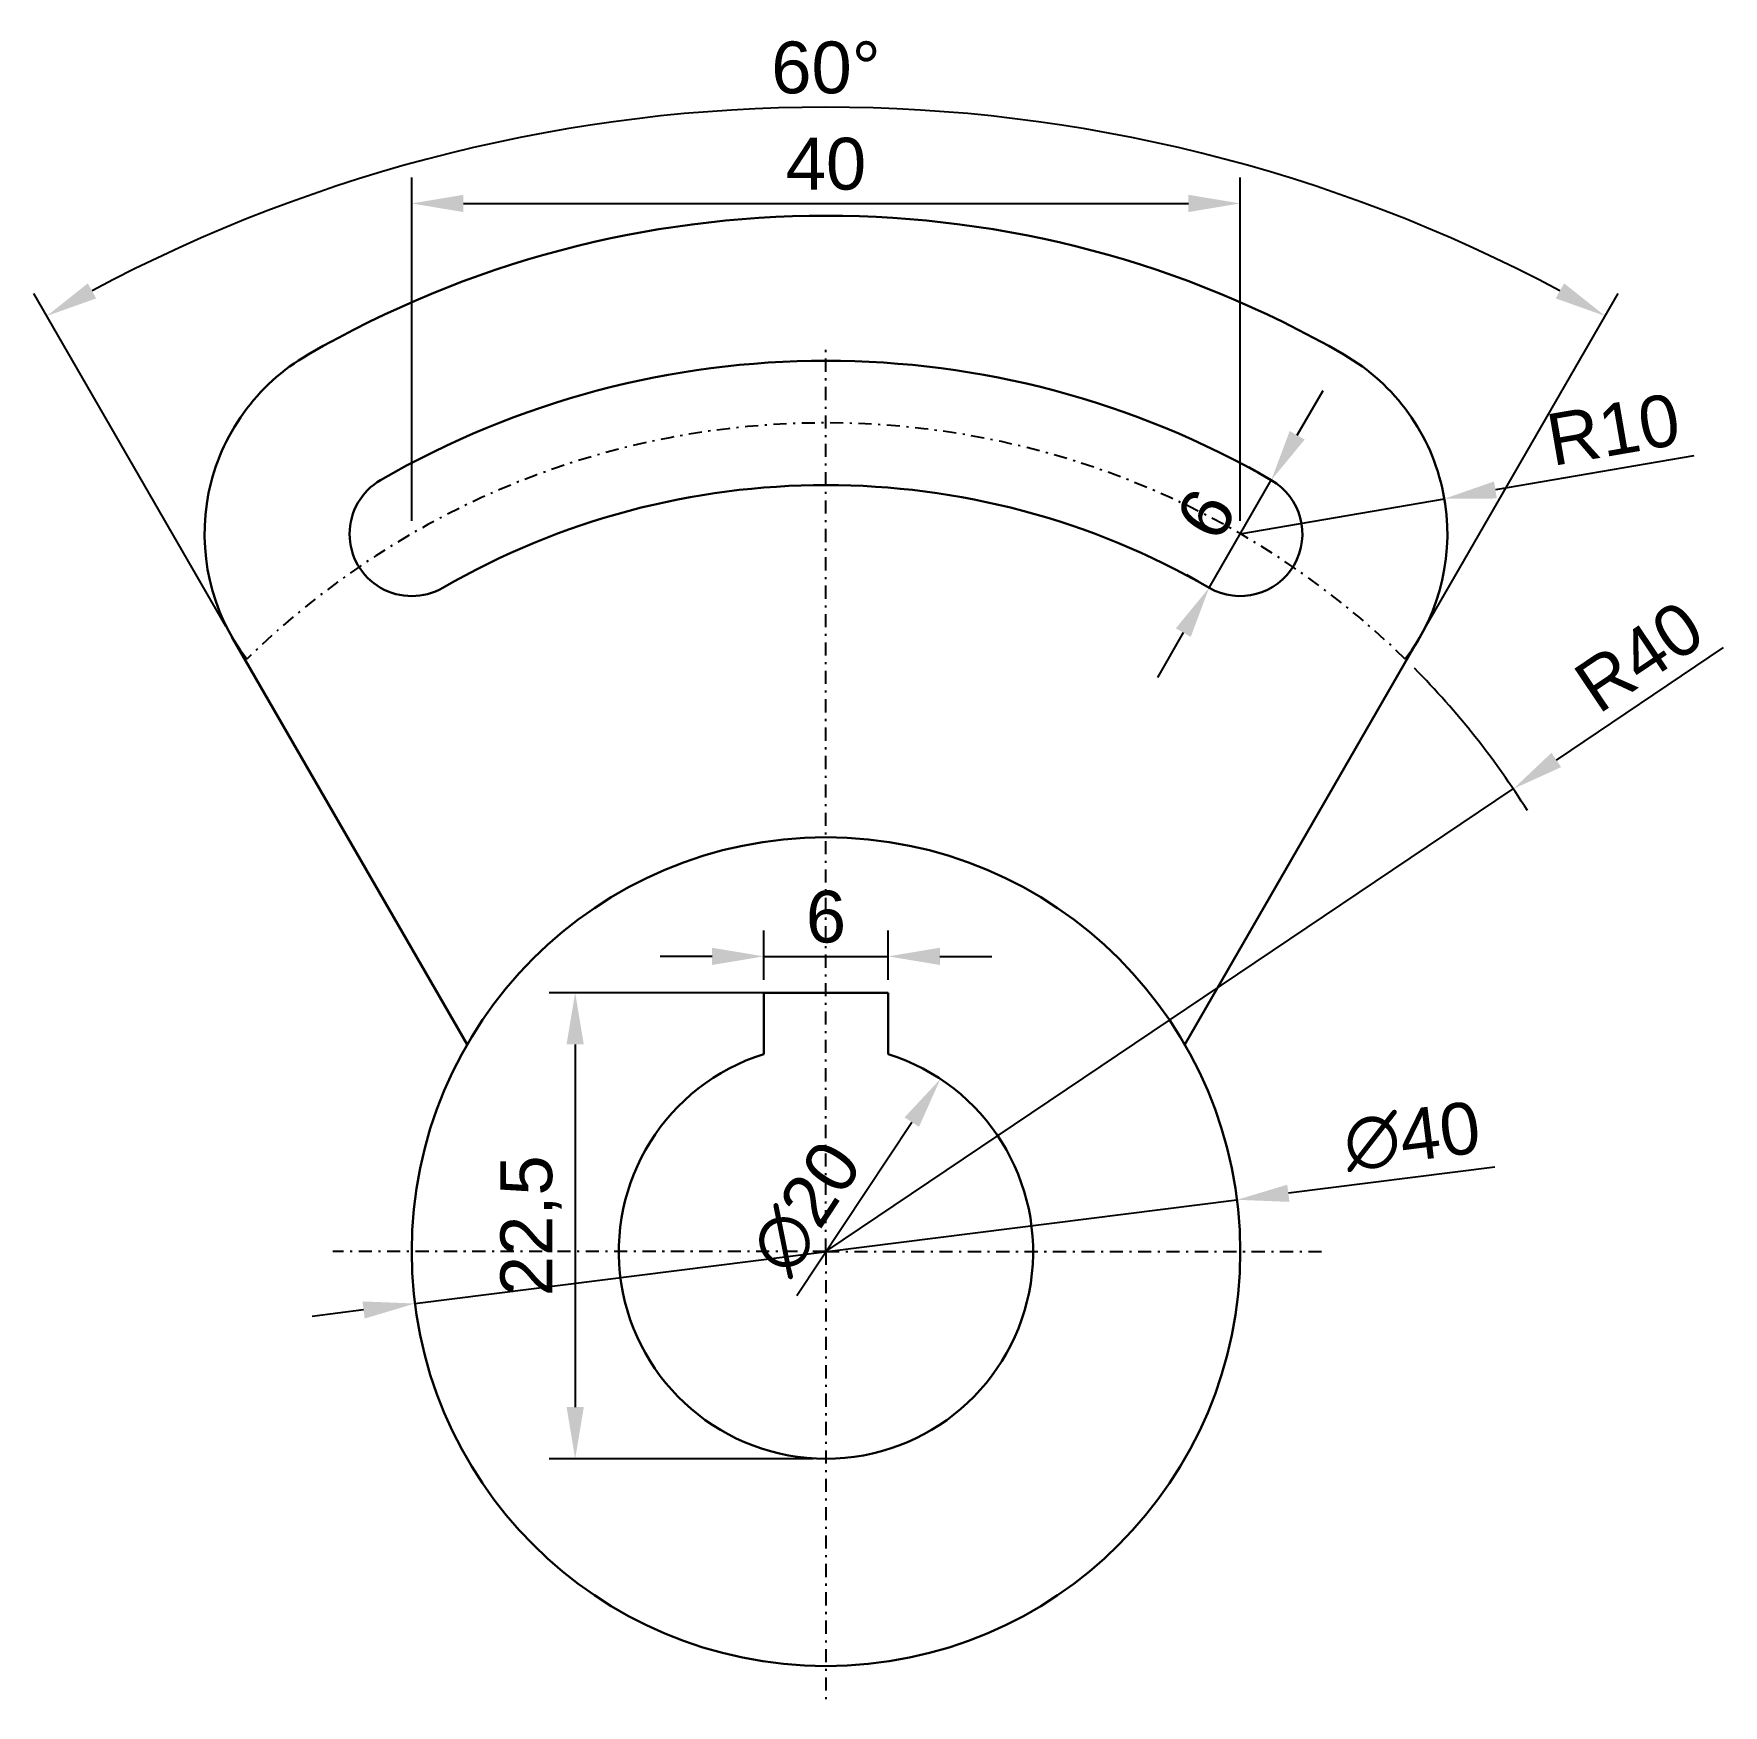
# Model space of a CAD drawing. Header units: millimetres. Extents: x -38.2 to 43.3, y -21.9 to 58.8.
import ezdxf

# ---------------------------------------------------------------- set-up
doc = ezdxf.new("R2010")
doc.units = ezdxf.units.MM
doc.header["$LTSCALE"] = 0.05
doc.linetypes.add('DASHDOT', pattern=[25.4, 12.7, -6.35, 0, -6.35])
doc.layers.add('Axe', color=1, linetype='DASHDOT')
doc.layers.add('Cote', color=7, linetype='Continuous')
doc.layers.add('Groase', color=5, linetype='Continuous', lineweight=30)
doc.styles.get("Standard").update_dxf_attribs({"font": 'Arial.ttf'})
doc.dimstyles.new('ISO-25', dxfattribs={"dimtxt": 2.5, "dimasz": 2.5, "dimexe": 1.25, "dimexo": 0.625, "dimtad": 1, "dimtxsty": 'Standard', "dimcen": 2.5, "dimadec": 0, "dimazin": 0, "dimtfac": 1, "dimtmove": 0, "dimatfit": 3, "dimfxl": 1, "dimarcsym": 0})

# ---------------------------------------------------------------- blocks, each defined once
blk = doc.blocks.new('*D4')
at = {"layer": 'Cote', "color": 0, "lineweight": -2, "transparency": 16777216}
for p, q in [((-28.973, 30.182), (-38.245, 46.242)), ((28.973, 30.182), (38.245, 46.242))]:
    blk.add_line(p, q, dxfattribs=at)
blk.add_arc((0, -20), 75.239, 61.90387, 118.09613, dxfattribs=at)
at = {"layer": 'Cote', "color": 0, "transparency": 16777216}
for points in [[(-35.232, 46.009), (-35.637, 46.737), (-37.62, 45.159)], [(35.637, 46.737), (35.232, 46.009), (37.62, 45.159)]]:
    blk.add_solid(points, dxfattribs=at)
at = {"layer": 'Defpoints', "color": 0, "transparency": 16777216}
for p in [(13.065, 54.096), (-28.66, 29.641), (28.66, 29.641), (-17.321, 10), (17.321, 10)]:
    blk.add_point(p, dxfattribs=at)
at = {"layer": 'Cote', "color": 0, "transparency": 16777216, "insert": (0, 57.141), "char_height": 2.5, "attachment_point": 5}
blk.add_mtext('60°', dxfattribs=at)
blk = doc.blocks.new('*D5')
at = {"layer": 'Cote', "color": 0, "lineweight": -2, "transparency": 16777216}
for p, q in [((-20, 35.266), (-20, 51.844)), ((20, 35.266), (20, 51.844)), ((-17.5, 50.594), (17.5, 50.594))]:
    blk.add_line(p, q, dxfattribs=at)
at = {"layer": 'Cote', "color": 0, "transparency": 16777216}
for points in [[(-17.5, 51.01), (-17.5, 50.177), (-20, 50.594)], [(17.5, 51.01), (17.5, 50.177), (20, 50.594)]]:
    blk.add_solid(points, dxfattribs=at)
at = {"layer": 'Defpoints', "color": 0, "transparency": 16777216}
for p in [(20, 50.594), (-20, 34.641), (20, 34.641)]:
    blk.add_point(p, dxfattribs=at)
at = {"layer": 'Cote', "color": 0, "transparency": 16777216, "insert": (0, 52.495), "char_height": 2.5, "attachment_point": 5}
blk.add_mtext('40', dxfattribs=at)
blk = doc.blocks.new('*D6')
at = {"layer": 'Cote', "color": 0, "lineweight": -2, "transparency": 16777216}
for p, q in [((41.893, 38.413), (32.318, 36.763)), ((20, 34.641), (29.855, 36.339))]:
    blk.add_line(p, q, dxfattribs=at)
at = {"layer": 'Cote', "color": 0, "transparency": 16777216}
blk.add_solid([(32.248, 37.174), (32.389, 36.353), (29.855, 36.339)], dxfattribs=at)
at = {"layer": 'Defpoints', "color": 0, "transparency": 16777216}
for p in [(29.855, 36.339), (20, 34.641)]:
    blk.add_point(p, dxfattribs=at)
at = {"layer": 'Cote', "color": 0, "transparency": 16777216, "insert": (38.015, 39.674), "char_height": 2.5, "attachment_point": 5, "rotation": 9.77597}
blk.add_mtext('R10', dxfattribs=at)
blk = doc.blocks.new('*D7')
at = {"layer": 'Cote', "color": 0, "lineweight": -2, "transparency": 16777216}
for p, q in [((43.318, 29.155), (35.258, 23.73)), ((0, 0), (33.184, 22.334))]:
    blk.add_line(p, q, dxfattribs=at)
blk.add_arc((0, 0), 40, 32.15212, 44.74324, dxfattribs=at)
at = {"layer": 'Cote', "color": 0, "transparency": 16777216}
blk.add_solid([(35.025, 24.076), (35.491, 23.385), (33.184, 22.334)], dxfattribs=at)
at = {"layer": 'Defpoints', "color": 0, "transparency": 16777216}
for p in [(33.184, 22.334), (0, 0)]:
    blk.add_point(p, dxfattribs=at)
at = {"layer": 'Cote', "color": 0, "transparency": 16777216, "insert": (39.263, 28.718), "char_height": 2.5, "attachment_point": 5, "rotation": 33.94261}
blk.add_mtext('R40', dxfattribs=at)
blk = doc.blocks.new('*D8')
at = {"layer": 'Cote', "color": 0, "lineweight": -2, "transparency": 16777216}
for p, q in [((22.75, 39.404), (24, 41.569)), ((20.959, 37.552), (20.417, 37.864)), ((18.5, 32.043), (21.5, 37.239)), ((17.959, 32.355), (17.417, 32.668)), ((17.25, 29.878), (16, 27.713))]:
    blk.add_line(p, q, dxfattribs=at)
at = {"layer": 'Cote', "color": 0, "transparency": 16777216}
for points in [[(22.389, 39.612), (23.111, 39.196), (21.5, 37.239)], [(16.889, 30.086), (17.611, 29.67), (18.5, 32.043)]]:
    blk.add_solid(points, dxfattribs=at)
at = {"layer": 'Defpoints', "color": 0, "transparency": 16777216}
for p in [(21.5, 37.239), (21.5, 37.239), (18.5, 32.043)]:
    blk.add_point(p, dxfattribs=at)
at = {"layer": 'Cote', "color": 0, "transparency": 16777216, "insert": (18.353, 35.592), "char_height": 2.5, "attachment_point": 5, "rotation": 60}
blk.add_mtext('6', dxfattribs=at)
blk = doc.blocks.new('*D9')
at = {"layer": 'Cote', "color": 0, "lineweight": -2, "transparency": 16777216}
for p, q in [((-3, 13.125), (-3, 15.502)), ((3, 13.125), (3, 15.502)), ((-5.5, 14.252), (-8, 14.252)), ((-3, 14.252), (3, 14.252)), ((5.5, 14.252), (8, 14.252))]:
    blk.add_line(p, q, dxfattribs=at)
at = {"layer": 'Cote', "color": 0, "transparency": 16777216}
for points in [[(-5.5, 14.669), (-5.5, 13.836), (-3, 14.252)], [(5.5, 14.669), (5.5, 13.836), (3, 14.252)]]:
    blk.add_solid(points, dxfattribs=at)
at = {"layer": 'Defpoints', "color": 0, "transparency": 16777216}
for p in [(3, 14.252), (-3, 12.5), (3, 12.5)]:
    blk.add_point(p, dxfattribs=at)
at = {"layer": 'Cote', "color": 0, "transparency": 16777216, "insert": (0, 16.154), "char_height": 2.5, "attachment_point": 5}
blk.add_mtext('6', dxfattribs=at)
blk = doc.blocks.new('*D10')
at = {"layer": 'Cote', "color": 0, "lineweight": -2, "transparency": 16777216}
for p, q in [((32.287, 4.074), (22.323, 2.816)), ((-19.843, -2.503), (19.843, 2.503)), ((-22.323, -2.816), (-24.803, -3.129))]:
    blk.add_line(p, q, dxfattribs=at)
at = {"layer": 'Cote', "color": 0, "transparency": 16777216}
for points in [[(22.271, 3.23), (22.375, 2.403), (19.843, 2.503)], [(-22.375, -2.403), (-22.271, -3.23), (-19.843, -2.503)]]:
    blk.add_solid(points, dxfattribs=at)
at = {"layer": 'Defpoints', "color": 0, "transparency": 16777216}
for p in [(19.843, 2.503), (-19.843, -2.503)]:
    blk.add_point(p, dxfattribs=at)
at = {"layer": 'Cote', "color": 0, "transparency": 16777216, "insert": (28.298, 5.557), "char_height": 2.5, "attachment_point": 5, "rotation": 7.19083}
blk.add_mtext('∅40', dxfattribs=at)
blk = doc.blocks.new('*D11')
at = {"layer": 'Cote', "color": 0, "lineweight": -2, "transparency": 16777216}
blk.add_line((-1.405, -2.119), (4.144, 6.251), dxfattribs=at)
at = {"layer": 'Cote', "color": 0, "transparency": 16777216}
blk.add_solid([(3.796, 6.482), (4.491, 6.021), (5.525, 8.335)], dxfattribs=at)
at = {"layer": 'Defpoints', "color": 0, "transparency": 16777216}
for p in [(5.525, 8.335), (-5.525, -8.335)]:
    blk.add_point(p, dxfattribs=at)
at = {"layer": 'Cote', "color": 0, "transparency": 16777216, "insert": (-0.964, 2.113), "char_height": 2.5, "attachment_point": 5, "rotation": 56.46251}
blk.add_mtext('∅20', dxfattribs=at)
blk = doc.blocks.new('*D12')
at = {"layer": 'Cote', "color": 0, "lineweight": -2, "transparency": 16777216}
for p, q in [((-0.625, 12.5), (-13.358, 12.5)), ((-12.108, 10), (-12.108, -7.5)), ((-0.625, -10), (-13.358, -10))]:
    blk.add_line(p, q, dxfattribs=at)
at = {"layer": 'Cote', "color": 0, "transparency": 16777216}
for points in [[(-12.524, 10), (-11.691, 10), (-12.108, 12.5)], [(-12.524, -7.5), (-11.691, -7.5), (-12.108, -10)]]:
    blk.add_solid(points, dxfattribs=at)
at = {"layer": 'Defpoints', "color": 0, "transparency": 16777216}
for p in [(0, 12.5), (-12.108, -10), (0, -10)]:
    blk.add_point(p, dxfattribs=at)
at = {"layer": 'Cote', "color": 0, "transparency": 16777216, "insert": (-14.235, 1.25), "char_height": 2.5, "attachment_point": 5, "rotation": 90}
blk.add_mtext('22,5', dxfattribs=at)

msp = doc.modelspace()

# ---------------------------------------------------------------- linework, layer by layer
at = {"layer": 'Axe'}
for q in [(0, 43.663), (-23.806, 0), (0, -21.891), (23.939, 0)]:
    msp.add_line((0, 0), q, dxfattribs=at)
msp.add_arc((0, 0), 40, 45.63849, 134.36151, dxfattribs=at)
at = {"layer": 'Groase'}
for p, q in [((-20, 34.641), (-20, 34.641)), ((-22.598, 33.141), (-22.542, 33.043)), ((22.598, 33.141), (22.542, 33.043)), ((-28.66, 29.641), (-17.321, 10)), ((28.66, 29.641), (17.321, 10)), ((0, 12.5), (-3, 12.5)), ((-3, 12.5), (-3, 9.539)), ((0, 12.5), (3, 12.5)), ((3, 12.5), (3, 9.539))]:
    msp.add_line(p, q, dxfattribs=at)
msp.add_circle((0, 0), 20, dxfattribs=at)
for centre, radius, start, end in [((0, 0), 50, 60, 120), ((-20, 34.641), 10, 120, 217.18076), ((20, 34.641), 10, 322.81924, 60), ((0, 0), 43, 60, 120), ((-20, 34.641), 3, 120, 300), ((0, 0), 37, 60, 120), ((20, 34.641), 3, 240, 60), ((0, 0), 10, 107.4576, 72.5424)]:
    msp.add_arc(centre, radius, start, end, dxfattribs=at)

# ---------------------------------------------------------------- dimensions: what is measured, and where the dimension line sits
at = {"layer": 'Cote'}
dim = msp.add_angular_dim_2l(base=(13.065, 54.096), line1=((28.66, 29.641), (17.321, 10)), line2=((-28.66, 29.641), (-17.321, 10)), dimstyle='ISO-25', dxfattribs=at)
dim.commit()
dim.dimension.update_dxf_attribs({"geometry": '*D4', "text_midpoint": (0, 57.141)})
for base, p1, p2, picture, middle in [((20, 50.594), (-20, 34.641), (20, 34.641), '*D5', (0, 52.495)), ((3, 14.252), (-3, 12.5), (3, 12.5), '*D9', (0, 16.154))]:
    dim = msp.add_linear_dim(base=base, p1=p1, p2=p2, dimstyle='ISO-25', dxfattribs=at)
    dim.commit()
    dim.dimension.update_dxf_attribs({"geometry": picture, "text_midpoint": middle})
for center, mpoint, picture, middle in [((20, 34.641), (29.855, 36.339), '*D6', (38.015, 39.674)), ((0, 0), (33.184, 22.334), '*D7', (39.263, 28.718))]:
    dim = msp.add_radius_dim(center=center, mpoint=mpoint, dimstyle='ISO-25', dxfattribs=at)
    dim.commit()
    dim.dimension.update_dxf_attribs({"geometry": picture, "text_midpoint": middle})
dim = msp.add_aligned_dim(p1=(18.5, 32.043), p2=(21.5, 37.239), distance=0, dimstyle='ISO-25', dxfattribs=at)
dim.commit()
dim.dimension.update_dxf_attribs({"geometry": '*D8', "text_midpoint": (18.353, 35.592)})
dim = msp.add_linear_dim(base=(-12.108, -10), p1=(0, 12.5), p2=(0, -10), angle=90, dimstyle='ISO-25', dxfattribs=at)
dim.commit()
dim.dimension.update_dxf_attribs({"geometry": '*D12', "text_midpoint": (-14.235, 1.25)})
dim = msp.add_diameter_dim_2p(p1=(-5.525, -8.335), p2=(5.525, 8.335), dimstyle='ISO-25', dxfattribs=at)
dim.commit()
dim.dimension.update_dxf_attribs({"geometry": '*D11', "text_midpoint": (0.679, 1.024), "dimtype": 163})
dim = msp.add_diameter_dim_2p(p1=(-19.843, -2.503), p2=(19.843, 2.503), dimstyle='ISO-25', dxfattribs=at)
dim.commit()
dim.dimension.update_dxf_attribs({"geometry": '*D10', "text_midpoint": (28.298, 5.557)})

doc.saveas('drawing.dxf')
